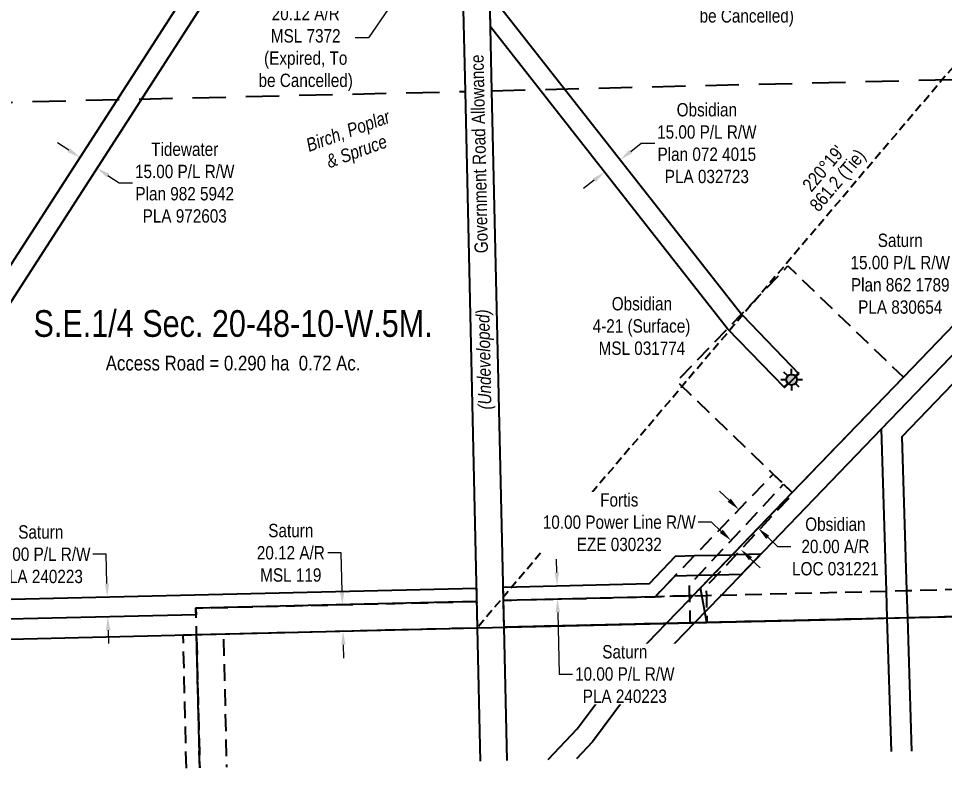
# Model space of a CAD drawing. Extents: x 604790 to 607159, y 5889877 to 5891976.
# Drawn here: x 605608 to 606302, y 5889883 to 5890454 of the extents above; entities that cross this region are included whole.
import ezdxf
from ezdxf.enums import TextEntityAlignment as Align

# ---------------------------------------------------------------- set-up
doc = ezdxf.new("R2010")
doc.units = 0
doc.header["$LTSCALE"] = 5
doc.header["$PDSIZE"] = 0.5
for name, pattern in [('foc-ACCESSROAD', [3.75, 2.5, -1.25]), ('foc-FLOWLINE', [3.75, 2.5, -1.25]), ('foc-LSD', [8, 5, -3]), ('foc-TIELINE', [1.875, 1.25, -0.625])]:
    doc.linetypes.add(name, pattern=pattern)
doc.layers.get('Defpoints').update_dxf_attribs({"color": 9})
for name, color, linetype in [('AS-POWER', 104, 'foc-POWER'), ('C-AR', 13, 'foc-ACCESSROAD'), ('C-RW', 13, 'Continuous'), ('C-SYMBOL', 7, 'Continuous'), ('C-WS', 13, 'foc-ACCESSROAD'), ('C-WS-S', 8, 'Continuous'), ('F-EZE', 190, 'foc-FLOWLINE'), ('F-RW', 190, 'Continuous'), ('F-WS', 190, 'foc-ACCESSROAD'), ('L-AREAREQUIRED', 7, 'Continuous'), ('L-BD', 7, 'Continuous'), ('L-ROAD-T', 7, 'Continuous'), ('L-SEC', 7, 'Continuous'), ('L-SECTION-LSD', 7, 'foc-LSD'), ('L-TIE', 7, 'foc-TIELINE'), ('T-BUSH-T', 110, 'Continuous')]:
    doc.layers.add(name, color=color, linetype=linetype)
for name, color, linetype, lineweight in [('C-AR-T', 13, 'Continuous', 9), ('C-RW-T', 13, 'Continuous', 9), ('C-WS-T', 13, 'Continuous', 9), ('F-AR-T', 190, 'Continuous', 9), ('F-EZE-T', 190, 'Continuous', 9), ('F-RW-T', 190, 'Continuous', 9), ('T-TEXT', 48, 'Continuous', 18)]:
    doc.layers.add(name, color=color, linetype=linetype, lineweight=lineweight)
doc.styles.add('100L', font='ARIALN.TTF', dxfattribs={"height": 11})
doc.styles.add('175L', font='ARIALN.TTF', dxfattribs={"height": 20})
doc.styles.add('80CG', font='ARIALN.TTF', dxfattribs={"height": 10})
doc.styles.add('80L', font='ARIALN.TTF', dxfattribs={"height": 10})
doc.styles.add('80LS', font='ARIALNI.TTF', dxfattribs={"height": 10})
doc.styles.add('foc-LtypeFont', font='ARIALN.TTF', dxfattribs={"height": 7.35})
doc.linetypes.add('foc-POWER', pattern='A,6,-1,["P",foc-LtypeFont,S=0.2,R=0,X=-0.625,Y=-0.75],-1.24,4', length=12.24)
doc.linetypes.add('foc-POWER-NOLINE', pattern='A,0,-4,["P",foc-LtypeFont,S=0.2,R=0,X=-0.625,Y=-0.75],-8.24', length=12.24)
doc.dimstyles.new('Compass 5 000', dxfattribs={"dimscale": 5, "dimtxt": 9, "dimasz": 2, "dimexe": 0.2, "dimexo": 0.0625, "dimgap": 0.5, "dimtad": 0, "dimtih": 1, "dimtoh": 1, "dimzin": 0, "dimdsep": 46, "dimtxsty": '80CG', "dimcen": 0.1, "dimse1": 1, "dimse2": 1, "dimclrd": 256, "dimclrt": 256, "dimaunit": 1, "dimadec": 4, "dimazin": 0, "dimtfac": 0.06, "dimtofl": 0, "dimtmove": 0, "dimatfit": 1, "dimfxl": 0.2, "dimtolj": 1, "dimtzin": 0, "dimlwd": -1, "dimarcsym": 0})

# ---------------------------------------------------------------- blocks, each defined once
blk = doc.blocks.new('*D418')
at = {"layer": 'C-AR-T', "transparency": 16777216}
for p, q in [((606140.39, 5890092.74), (606133.18, 5890099.67)), ((606169.22, 5890065), (606176.43, 5890058.07)), ((606176.43, 5890058.07), (606186.43, 5890058.07))]:
    blk.add_line(p, q, dxfattribs=at)
for points in [[(606141.54, 5890093.94), (606139.23, 5890091.54), (606147.59, 5890085.81)], [(606170.38, 5890066.2), (606168.07, 5890063.8), (606162.01, 5890071.93)]]:
    blk.add_solid(points, dxfattribs=at)
at = {"layer": 'Defpoints', "color": 0, "transparency": 16777216}
for p in [(606153.05, 5890091.48), (606147.59, 5890085.81), (606167.47, 5890077.6)]:
    blk.add_point(p, dxfattribs=at)
at = {"layer": 'C-AR-T', "transparency": 16777216, "insert": (606219.94, 5890058.07), "char_height": 10, "attachment_point": 5, "style": '80CG'}
blk.add_mtext('\\A1;Obsidian\\P20.00 A/R\\PLOC 031221', dxfattribs=at)
blk = doc.blocks.new('*D421')
at = {"layer": 'C-AR-T', "transparency": 16777216}
for p, q in [((606082.74, 5890547.68), (606079.07, 5890556.99)), ((606097.43, 5890510.34), (606106.38, 5890487.6)), ((606106.38, 5890487.6), (606116.38, 5890487.6))]:
    blk.add_line(p, q, dxfattribs=at)
for points in [[(606084.29, 5890548.29), (606081.19, 5890547.07), (606086.4, 5890538.38)], [(606098.98, 5890510.95), (606095.88, 5890509.73), (606093.77, 5890519.65)]]:
    blk.add_solid(points, dxfattribs=at)
at = {"layer": 'Defpoints', "color": 0, "transparency": 16777216}
for p in [(606113.89, 5890549.2), (606086.4, 5890538.38), (606121.26, 5890530.47)]:
    blk.add_point(p, dxfattribs=at)
at = {"layer": 'C-AR-T', "transparency": 16777216, "insert": (606153.51, 5890487.6), "char_height": 10, "attachment_point": 5, "style": '80CG'}
blk.add_mtext('\\A1;Obsidian\\P20.12 A/R\\PMSL 7372\\P(Expired, To\\Pbe Cancelled)', dxfattribs=at)
blk = doc.blocks.new('*D427')
at = {"layer": 'C-RW-T', "transparency": 16777216}
for p, q in [((606066.66, 5890354.17), (606074.52, 5890360.35)), ((606074.52, 5890360.35), (606084.52, 5890360.35)), ((606039.13, 5890332.56), (606031.26, 5890326.39))]:
    blk.add_line(p, q, dxfattribs=at)
for points in [[(606065.63, 5890355.48), (606067.68, 5890352.86), (606058.79, 5890348)], [(606038.1, 5890333.88), (606040.16, 5890331.25), (606047, 5890338.74)]]:
    blk.add_solid(points, dxfattribs=at)
at = {"layer": 'Defpoints', "color": 0, "transparency": 16777216}
for p in [(606058.79, 5890348), (606077.9, 5890323.66), (606066.1, 5890314.4)]:
    blk.add_point(p, dxfattribs=at)
at = {"layer": 'C-RW-T', "transparency": 16777216, "insert": (606123.61, 5890360.35), "char_height": 10, "attachment_point": 5, "style": '80CG'}
blk.add_mtext('\\A1;Obsidian\\P15.00 P/L R/W\\PPlan 072 4015\\PPLA 032723', dxfattribs=at)
blk = doc.blocks.new('*D430')
at = {"layer": 'Defpoints', "color": 0, "transparency": 16777216}
for p in [(605819.59, 5890013.78), (605850.54, 5890014.51), (605820.06, 5889993.8)]:
    blk.add_point(p, dxfattribs=at)
at = {"layer": 'F-AR-T', "transparency": 16777216}
for p, q in [((605849.64, 5890053.37), (605839.64, 5890053.37)), ((605850.31, 5890024.5), (605849.64, 5890053.37)), ((605851.24, 5889984.52), (605851.48, 5889974.52))]:
    blk.add_line(p, q, dxfattribs=at)
for points in [[(605851.98, 5890024.54), (605848.64, 5890024.46), (605850.54, 5890014.51)], [(605852.91, 5889984.56), (605849.58, 5889984.48), (605851.01, 5889994.52)]]:
    blk.add_solid(points, dxfattribs=at)
at = {"layer": 'F-AR-T', "transparency": 16777216, "insert": (605811.9, 5890053.37), "char_height": 10, "attachment_point": 5, "style": '80CG'}
blk.add_mtext('\\A1;Saturn\\P20.12 A/R\\PMSL 119', dxfattribs=at)
blk = doc.blocks.new('*D431')
at = {"layer": 'Defpoints', "color": 0, "transparency": 16777216}
for p in [(606150.98, 5890072.52), (606158.29, 5890065.68), (606141.75, 5890062.65)]:
    blk.add_point(p, dxfattribs=at)
at = {"layer": 'F-EZE-T', "transparency": 16777216}
for p, q in [((606127.14, 5890076.31), (606117.14, 5890076.31)), ((606134.45, 5890069.48), (606127.14, 5890076.31)), ((606156.36, 5890048.98), (606163.67, 5890042.15))]:
    blk.add_line(p, q, dxfattribs=at)
for points in [[(606135.59, 5890070.69), (606133.31, 5890068.26), (606141.75, 5890062.65)], [(606157.5, 5890050.2), (606155.22, 5890047.76), (606149.06, 5890055.81)]]:
    blk.add_solid(points, dxfattribs=at)
at = {"layer": 'F-EZE-T', "transparency": 16777216, "insert": (606058, 5890076.31), "char_height": 10, "attachment_point": 5, "style": '80CG', "bg_fill": 3, "box_fill_scale": 1.1, "bg_fill_color": 256, "bg_fill_true_color": 13158600, "bg_fill_transparency": 0}
blk.add_mtext('\\A1;Fortis\\P10.00 Power Line R/W\\PEZE 030232', dxfattribs=at)
blk = doc.blocks.new('*D435')
at = {"layer": 'Defpoints', "color": 0, "transparency": 16777216}
for p in [(605656.44, 5890019.95), (605674.4, 5890020.37), (605656.79, 5890004.96)]:
    blk.add_point(p, dxfattribs=at)
at = {"layer": 'F-RW-T', "transparency": 16777216}
for p, q in [((605673.65, 5890052.28), (605663.65, 5890052.28)), ((605674.17, 5890030.37), (605673.65, 5890052.28)), ((605674.99, 5889995.38), (605675.23, 5889985.39))]:
    blk.add_line(p, q, dxfattribs=at)
for points in [[(605675.83, 5890030.41), (605672.5, 5890030.33), (605674.4, 5890020.37)], [(605676.66, 5889995.42), (605673.33, 5889995.34), (605674.76, 5890005.38)]]:
    blk.add_solid(points, dxfattribs=at)
at = {"layer": 'F-RW-T', "transparency": 16777216, "insert": (605624.56, 5890052.28), "char_height": 10, "attachment_point": 5, "style": '80CG'}
blk.add_mtext('\\A1;Saturn\\P15.00 P/L R/W\\PPLA 240223', dxfattribs=at)
blk = doc.blocks.new('*D436')
at = {"layer": 'Defpoints', "color": 0, "transparency": 16777216}
for p in [(606048.9, 5890029.67), (606011.69, 5890018.74), (606049.14, 5890019.65)]:
    blk.add_point(p, dxfattribs=at)
at = {"layer": 'F-RW-T', "transparency": 16777216}
for p, q in [((606011.2, 5890038.75), (606010.95, 5890048.75)), ((606011.93, 5890008.74), (606013.06, 5889962.51)), ((606013.06, 5889962.51), (606023.06, 5889962.51))]:
    blk.add_line(p, q, dxfattribs=at)
for points in [[(606012.86, 5890038.79), (606009.53, 5890038.71), (606011.44, 5890028.76)], [(606013.6, 5890008.78), (606010.26, 5890008.7), (606011.69, 5890018.74)]]:
    blk.add_solid(points, dxfattribs=at)
at = {"layer": 'F-RW-T', "transparency": 16777216, "insert": (606062.14, 5889962.51), "char_height": 10, "attachment_point": 5, "style": '80CG', "bg_fill": 3, "box_fill_scale": 1.1, "bg_fill_color": 256, "bg_fill_true_color": 13158600, "bg_fill_transparency": 0}
blk.add_mtext('\\A1;Saturn\\P10.00 P/L R/W\\PPLA 240223', dxfattribs=at)
blk = doc.blocks.new('*D437')
at = {"layer": 'Defpoints', "color": 0, "transparency": 16777216}
for p in [(606330.42, 5890246.95), (606332.02, 5890248.62), (606341.22, 5890236.57)]:
    blk.add_point(p, dxfattribs=at)
at = {"layer": 'F-RW-T', "transparency": 16777216}
for p, q in [((606317.61, 5890262.49), (606307.61, 5890262.49)), ((606324.82, 5890255.56), (606317.61, 5890262.49)), ((606350.03, 5890231.3), (606357.23, 5890224.37))]:
    blk.add_line(p, q, dxfattribs=at)
for points in [[(606325.97, 5890256.76), (606323.66, 5890254.36), (606332.02, 5890248.62)], [(606351.18, 5890232.5), (606348.87, 5890230.1), (606342.82, 5890238.23)]]:
    blk.add_solid(points, dxfattribs=at)
at = {"layer": 'F-RW-T', "transparency": 16777216, "insert": (606268.52, 5890262.49), "char_height": 10, "attachment_point": 5, "style": '80CG'}
blk.add_mtext('\\A1;Saturn\\P15.00 P/L R/W\\PPlan 862 1789\\PPLA 830654', dxfattribs=at)
blk = doc.blocks.new('*D438')
at = {"layer": 'Defpoints', "color": 0, "transparency": 16777216}
for p in [(605719.3, 5890451.14), (605731.9, 5890443.01), (605666.51, 5890341.59)]:
    blk.add_point(p, dxfattribs=at)
at = {"layer": 'F-RW-T', "transparency": 16777216}
for p, q in [((605645.51, 5890355.13), (605637.1, 5890360.55)), ((605674.92, 5890336.17), (605683.32, 5890330.76)), ((605683.32, 5890330.76), (605693.32, 5890330.76))]:
    blk.add_line(p, q, dxfattribs=at)
for points in [[(605646.41, 5890356.54), (605644.61, 5890353.73), (605653.91, 5890349.72)], [(605675.82, 5890337.58), (605674.01, 5890334.77), (605666.51, 5890341.59)]]:
    blk.add_solid(points, dxfattribs=at)
at = {"layer": 'F-RW-T', "transparency": 16777216, "insert": (605732.41, 5890330.76), "char_height": 10, "attachment_point": 5, "style": '80CG'}
blk.add_mtext('\\A1;Tidewater\\P15.00 P/L R/W\\PPlan 982 5942\\PPLA 972603', dxfattribs=at)
blk = doc.blocks.new('GAS')
h = blk.add_hatch(color=255)
h.dxf.hatch_style = 1
edge = h.paths.add_edge_path()
edge.add_arc((0, 0), 0.9, 0, 360)
for p, q in [((0, 0.81), (0, 1.62)), ((-0.81, 0), (-1.62, 0)), ((-0.57, 0.57), (-1.14, 1.14)), ((0.57, 0.57), (1.14, 1.14)), ((1.62, 0), (0.81, 0)), ((-0.57, -0.57), (-1.14, -1.14)), ((0, -0.81), (0, -1.62)), ((1.14, -1.14), (0.57, -0.57))]:
    blk.add_line(p, q)
blk.add_circle((0, 0), 0.8)
blk = doc.blocks.new('*D441')
at = {"layer": 'C-AR-T', "transparency": 16777216}
for p, q in [((605934.72, 5890533.65), (605940.36, 5890541.91)), ((605912.08, 5890500.56), (605870.19, 5890439.3)), ((605870.19, 5890439.3), (605860.19, 5890439.3))]:
    blk.add_line(p, q, dxfattribs=at)
for points in [[(605933.34, 5890534.6), (605936.09, 5890532.71), (605929.07, 5890525.4)], [(605910.71, 5890501.5), (605913.46, 5890499.62), (605917.73, 5890508.81)]]:
    blk.add_solid(points, dxfattribs=at)
at = {"layer": 'Defpoints', "color": 0, "transparency": 16777216}
for p in [(605930.43, 5890524.47), (605917.73, 5890508.81), (605919.09, 5890507.88)]:
    blk.add_point(p, dxfattribs=at)
at = {"layer": 'C-AR-T', "transparency": 16777216, "insert": (605823.06, 5890439.3), "char_height": 10, "attachment_point": 5, "style": '80CG'}
blk.add_mtext('\\A1;Obsidian\\P20.12 A/R\\PMSL 7372\\P(Expired, To\\Pbe Cancelled)', dxfattribs=at)

msp = doc.modelspace()

# ---------------------------------------------------------------- linework, layer by layer
at = {"layer": 'AS-POWER', "linetype": 'foc-POWER-NOLINE', "flags": 128}
for points in [[(606123.729, 5890001.195), (606118.898, 5890027.117), (606184.695, 5890095.506)], [(606123.729, 5890001.195), (606223.254, 5890003.523), (606256.544, 5890004.302), (606325.684, 5890005.988), (606430.939, 5890008.59), (606534.558, 5890011.152), (606639.139, 5890013.737), (606743.052, 5890016.306), (606833.32, 5890018.509), (606876.503, 5890019.555)], [(605743.634, 5889892.164), (605741.303, 5889992.103), (605827.895, 5889994.199), (605919.323, 5889996.397), (606006.641, 5889998.459), (606123.729, 5890001.195)]]:
    msp.add_lwpolyline(points, dxfattribs=at)
at = {"layer": 'C-AR', "flags": 128}
msp.add_lwpolyline([(606110.738, 5890021.151), (606084.782, 5890020.519), (606173.22, 5890112.442), (606181.172, 5890104.792), (606187.635, 5890098.562), (606113.215, 5890021.211), (606110.738, 5890021.151)], close=True, dxfattribs=at)
at = {"layer": 'C-RW', "flags": 128}
msp.add_lwpolyline([(606192.478, 5890187.626), (606181.681, 5890177.222), (606139.142, 5890221.348), (605961.537, 5890447.614), (605960.974, 5890472.604), (606149.652, 5890232.251), (606150.351, 5890231.36), (606192.478, 5890187.626)], close=True, dxfattribs=at)
at = {"layer": 'C-WS', "flags": 128}
msp.add_lwpolyline([(606270.884, 5890185.078), (606187.635, 5890098.562), (606181.172, 5890104.792), (606173.22, 5890112.442), (606101.119, 5890181.809), (606139.142, 5890221.348), (606149.652, 5890232.251), (606184.363, 5890268.328), (606235.372, 5890219.247), (606270.884, 5890185.078)], close=True, dxfattribs=at)
at = {"layer": 'F-EZE', "flags": 128}
msp.add_lwpolyline([(606114.434, 5890000.978), (606111.226, 5890000.903), (606110.806, 5890018.741), (606110.738, 5890021.151), (606110.542, 5890029.281), (606181.172, 5890104.792), (606187.635, 5890098.562), (606188.382, 5890097.849), (606123.082, 5890028.041), (606123.241, 5890021.455), (606123.533, 5890010.401), (606123.729, 5890001.195), (606114.434, 5890000.978)], close=True, dxfattribs=at)
msp.add_lwpolyline([(605733.631, 5889891.924), (605731.301, 5889991.862), (605741.303, 5889992.103), (605743.634, 5889892.164)], dxfattribs=at)
at = {"layer": 'F-RW', "flags": 128}
for points in [[(606004.749, 5889898.405), (606026.506, 5889921.406), (606059.305, 5889965.455), (606093.152, 5890000.481), (606110.806, 5890018.741), (606113.215, 5890021.211), (606187.635, 5890098.562), (606270.884, 5890185.078), (606617.747, 5890545.597), (606617.223, 5890567.232), (606615.912, 5890621.293), (606615.425, 5890641.418), (606615.182, 5890651.421), (606614.636, 5890673.942), (606759.764, 5890783.861), (606760.018, 5890783.939), (606811.737, 5890823.221), (606813.053, 5890824.197), (606823.508, 5890831.89), (606858.093, 5890857.937)], [(606858.498, 5890839.499), (606838.837, 5890824.68), (606837.705, 5890823.874), (606832.515, 5890820.135), (606760.416, 5890765.509), (606760.159, 5890765.407), (606629.816, 5890666.622), (606630.177, 5890651.702), (606630.418, 5890641.731), (606630.904, 5890621.607), (606632.885, 5890539.724), (606254.421, 5890146.352), (606134.518, 5890021.725), (606123.533, 5890010.401), (606114.434, 5890000.978), (606070.682, 5889955.642), (606037.933, 5889911.643), (606025.885, 5889898.901)], [(606261.877, 5889904.438), (606258.798, 5890004.355), (606258.173, 5890024.684), (606254.421, 5890146.352), (606632.885, 5890539.724), (606630.904, 5890621.607), (606630.418, 5890641.731), (606630.177, 5890651.702), (606629.816, 5890666.622), (606760.159, 5890765.407), (606760.416, 5890765.509), (606832.515, 5890820.135), (606837.705, 5890823.874), (606838.837, 5890824.68), (606858.498, 5890839.499)], [(606858.91, 5890820.721), (606841.514, 5890807.588), (606760.822, 5890746.691), (606645.012, 5890659.291), (606645.197, 5890651.985), (606645.447, 5890642.046), (606645.955, 5890621.923), (606646.904, 5890584.324), (606648.173, 5890534.098), (606269.751, 5890140.372), (606273.277, 5890025.054), (606273.898, 5890004.708), (606276.953, 5889904.791)], [(605352.75, 5889882.781), (605418.211, 5889984.334), (605777.183, 5890540.881), (605794.67, 5890568.018), (605810.375, 5890592.342), (605818.528, 5890604.984), (605933.846, 5890783.799), (605934.448, 5890757.095), (605831.792, 5890597.86), (605823.629, 5890585.222), (605810.499, 5890564.866), (605798.769, 5890546.677), (605795.23, 5890541.249), (605532.412, 5890133.585), (605436.406, 5889984.771), (605370.943, 5889883.217)]]:
    msp.add_lwpolyline(points, dxfattribs=at)
for points in [[(605465.141, 5890029.31), (605485.919, 5890015.904), (605950.905, 5890026.924), (605951.132, 5890016.851), (605740.841, 5890011.947), (605740.957, 5890006.95), (605481.665, 5890000.805), (605457.012, 5890016.711), (605444.362, 5890024.872), (605341.719, 5890091.101), (605349.848, 5890103.701), (605452.49, 5890037.473), (605465.141, 5890029.31)], [(606084.782, 5890020.52), (605971.225, 5890017.75), (605971, 5890027.744), (606080.755, 5890030.458), (606100.246, 5890050.939), (606114.384, 5890051.287), (606131.522, 5890051.71), (606142.828, 5890051.989), (606145.548, 5890052.057), (606164.142, 5890052.515), (606149.366, 5890037.157), (606131.189, 5890036.707), (606128.049, 5890036.629), (606117.163, 5890036.359), (606099.602, 5890035.924), (606084.782, 5890020.52)]]:
    msp.add_lwpolyline(points, close=True, dxfattribs=at)
at = {"layer": 'F-WS', "flags": 128}
for points in [[(606876.503, 5890019.555), (606776.573, 5890017.135), (606273.898, 5890004.708), (606258.798, 5890004.354), (606123.729, 5890001.195), (606114.434, 5890000.978), (606111.226, 5890000.903), (606093.152, 5890000.48), (605993.897, 5889998.162), (605971.679, 5889997.643), (605971.225, 5890017.75), (606084.782, 5890020.516), (606110.738, 5890021.147), (606113.213, 5890021.207), (606123.241, 5890021.452), (606134.518, 5890021.725), (606258.172, 5890024.711), (606273.276, 5890025.08), (606776.136, 5890037.396), (606876.058, 5890039.834)], [(605743.634, 5889892.164), (605741.304, 5889992.103), (605740.841, 5890011.947), (605951.132, 5890016.851), (605951.575, 5889997.172), (605761.435, 5889992.291), (605763.759, 5889892.647)]]:
    msp.add_lwpolyline(points, dxfattribs=at)
at = {"layer": 'L-SEC'}
for p, q in [((605933.457, 5890801.095), (605942.517, 5890399.134)), ((605962.619, 5890399.622), (605953.559, 5890801.601)), ((605942.517, 5890399.134), (605951.575, 5889997.172)), ((605971.679, 5889997.643), (605962.619, 5890399.622)), ((606374.133, 5890007.071), (605971.679, 5889997.643)), ((605549.427, 5889987.504), (605951.575, 5889997.172)), ((605951.575, 5889997.172), (605953.826, 5889897.21)), ((605973.93, 5889897.682), (605971.679, 5889997.643))]:
    msp.add_line(p, q, dxfattribs=at)
at = {"layer": 'L-SECTION-LSD'}
for p, q in [((605962.619, 5890399.631), (606767.885, 5890419.577)), ((605138.427, 5890380.296), (605942.517, 5890399.134))]:
    msp.add_line(p, q, dxfattribs=at)
at = {"layer": 'L-TIE', "color": 0, "flags": 128}
msp.add_lwpolyline([(606508.476, 5890653.562), (605951.575, 5889997.172)], dxfattribs=at)

# ---------------------------------------------------------------- block references
at = {"layer": 'C-WS-S', "xscale": 5, "yscale": 5, "zscale": 5}
msp.add_blockref('GAS', (606187.121, 5890183.1), dxfattribs=at)

# ---------------------------------------------------------------- texts
at = {"layer": 'C-SYMBOL', "color": 3, "style": '175L'}
msp.add_text('S.E.1/4 Sec. 20-48-10-W.5M.', height=19.99204, dxfattribs=at).set_placement((605768.645, 5890209.24), align=Align.BOTTOM_CENTER)
at = {"layer": 'C-WS-T', "insert": (606037.973, 5890245.051), "char_height": 9.99592, "attachment_point": 1, "style": '175L'}
msp.add_mtext_dynamic_manual_height_columns('\\pi14.389;Obsidian\\P\\pi0.11476;4-21 (Surface)\\P\\pi4.5366;MSL 031774', width=72.59424, gutter_width=99.959, heights=[0], dxfattribs=at)
at = {"layer": 'L-AREAREQUIRED', "color": 5, "style": '100L'}
msp.add_text('Access Road = 0.290 ha  0.72 Ac.', height=10.99562, dxfattribs=at).set_placement((605768.645, 5890186.749), align=Align.BOTTOM_CENTER)
at = {"layer": 'L-BD', "style": '80L'}
for s, height, p in [("220°19'", 9.996, (606210.97, 5890341.534)), ('861.2 (Tie)', 9.99602, (606222.403, 5890331.834))]:
    msp.add_text(s, height=height, rotation=49.6877, dxfattribs=at).set_placement(p, align=Align.MIDDLE)
at = {"layer": 'L-ROAD-T', "style": '80L'}
msp.add_text('Government Road Allowance', height=9.99602, rotation=91.290924, dxfattribs=at).set_placement((605952.975, 5890352.327), align=Align.MIDDLE_CENTER)
at = {"layer": 'T-BUSH-T', "insert": (605821.952, 5890363.032), "char_height": 9.99592, "attachment_point": 1, "rotation": 20, "style": '175L'}
msp.add_mtext_dynamic_manual_height_columns('\\pi0.29885;{\\fArial Narrow|b0|i1|c0|p34;Birch, Poplar \\P\\pi10.366;& Spruce}', width=66.64851, gutter_width=99.959, heights=[0], dxfattribs=at)
at = {"layer": 'T-TEXT', "style": '80LS'}
msp.add_text('(Undeveloped)', height=9.99602, rotation=91.290924, dxfattribs=at).set_placement((605956.448, 5890198.24), align=Align.MIDDLE_CENTER)

# ---------------------------------------------------------------- dimensions: what is measured, and where the dimension line sits
at = {"layer": 'C-AR-T'}
for base, p1, p2, angle, text, picture, middle in [((606086.399, 5890538.379), (606121.261, 5890530.466), (606113.889, 5890549.198), 111.48335, 'Obsidian\\P20.12 A/R\\PMSL 7372\\P(Expired, To\\Pbe Cancelled)', '*D421', (606153.513, 5890487.598)), ((606147.594, 5890085.806), (606167.472, 5890077.605), (606153.051, 5890091.478), 136.106928, 'Obsidian\\P20.00 A/R\\PLOC 031221', '*D418', (606219.94, 5890058.066))]:
    dim = msp.add_linear_dim(base=base, p1=p1, p2=p2, angle=angle, text=text, dimstyle='Compass 5 000', dxfattribs=at)
    dim.commit()
    dim.dimension.update_dxf_attribs({"geometry": picture, "text_midpoint": middle, "dimtype": 161})
at = {"layer": 'C-AR-T', "color": 4}
dim = msp.add_linear_dim(base=(605917.728, 5890508.811), p1=(605930.431, 5890524.472), p2=(605919.086, 5890507.882), angle=235.632477, text='Obsidian\\P20.12 A/R\\PMSL 7372\\P(Expired, To\\Pbe Cancelled)', dimstyle='Compass 5 000', dxfattribs=at)
dim.commit()
dim.dimension.update_dxf_attribs({"geometry": '*D441', "text_midpoint": (605823.064, 5890439.303), "dimtype": 161})
at = {"layer": 'C-RW-T'}
dim = msp.add_linear_dim(base=(606058.79, 5890347.998), p1=(606066.103, 5890314.398), p2=(606077.898, 5890323.657), angle=38.131945, text='Obsidian\\P15.00 P/L R/W\\PPlan 072 4015\\PPLA 032723', dimstyle='Compass 5 000', dxfattribs=at)
dim.commit()
dim.dimension.update_dxf_attribs({"geometry": '*D427', "text_midpoint": (606123.608, 5890360.348), "dimtype": 161})
at = {"layer": 'F-AR-T'}
dim = msp.add_linear_dim(base=(605850.543, 5890014.506), p1=(605820.061, 5889993.796), p2=(605819.594, 5890013.783), angle=91.337449, text='Saturn\\P20.12 A/R\\PMSL 119', dimstyle='Compass 5 000', dxfattribs=at)
dim.commit()
dim.dimension.update_dxf_attribs({"geometry": '*D430', "text_midpoint": (605811.9, 5890053.374), "dimtype": 161})
at = {"layer": 'F-RW-T'}
for base, p1, p2, angle, text, picture, middle in [((605666.513, 5890341.593), (605719.298, 5890451.136), (605731.898, 5890443.013), 327.19038, 'Tidewater\\P15.00 P/L R/W\\PPlan 982 5942\\PPLA 972603', '*D438', (605732.409, 5890330.756)), ((605674.403, 5890020.371), (605656.792, 5890004.955), (605656.437, 5890019.945), 91.357734, 'Saturn\\P15.00 P/L R/W\\PPLA 240223', '*D435', (605624.56, 5890052.279))]:
    dim = msp.add_linear_dim(base=base, p1=p1, p2=p2, angle=angle, text=text, dimstyle='Compass 5 000', dxfattribs=at)
    dim.commit()
    dim.dimension.update_dxf_attribs({"geometry": picture, "text_midpoint": middle, "dimtype": 161})
dim = msp.add_aligned_dim(p1=(606341.216, 5890236.565), p2=(606330.417, 5890246.955), distance=-2.316, text='Saturn\\P15.00 P/L R/W\\PPlan 862 1789\\PPLA 830654', dimstyle='Compass 5 000', dxfattribs=at)
dim.commit()
dim.dimension.update_dxf_attribs({"geometry": '*D437', "text_midpoint": (606268.525, 5890262.49)})

# ---------------------------------------------------------------- next in the draw order: dimensions: what is measured, and where the dimension line sits
at = {"layer": 'F-EZE-T'}
dim = msp.add_linear_dim(base=(606141.751, 5890062.646), p1=(606158.292, 5890065.682), p2=(606150.984, 5890072.518), angle=136.912798, text='Fortis\\P10.00 Power Line R/W\\PEZE 030232', dimstyle='Compass 5 000', override={"dimtfill": 1}, dxfattribs=at)
dim.commit()
dim.dimension.update_dxf_attribs({"geometry": '*D431', "text_midpoint": (606058.004, 5890076.309), "dimtype": 161})

# ---------------------------------------------------------------- next in the draw order: dimensions: what is measured, and where the dimension line sits
at = {"layer": 'F-RW-T'}
dim = msp.add_linear_dim(base=(606011.686, 5890018.737), p1=(606048.9, 5890029.671), p2=(606049.144, 5890019.651), angle=271.396965, text='Saturn\\P10.00 P/L R/W\\PPLA 240223', dimstyle='Compass 5 000', override={"dimtfill": 1}, dxfattribs=at)
dim.commit()
dim.dimension.update_dxf_attribs({"geometry": '*D436', "text_midpoint": (606062.143, 5889962.509), "dimtype": 161})

doc.saveas('drawing.dxf')
